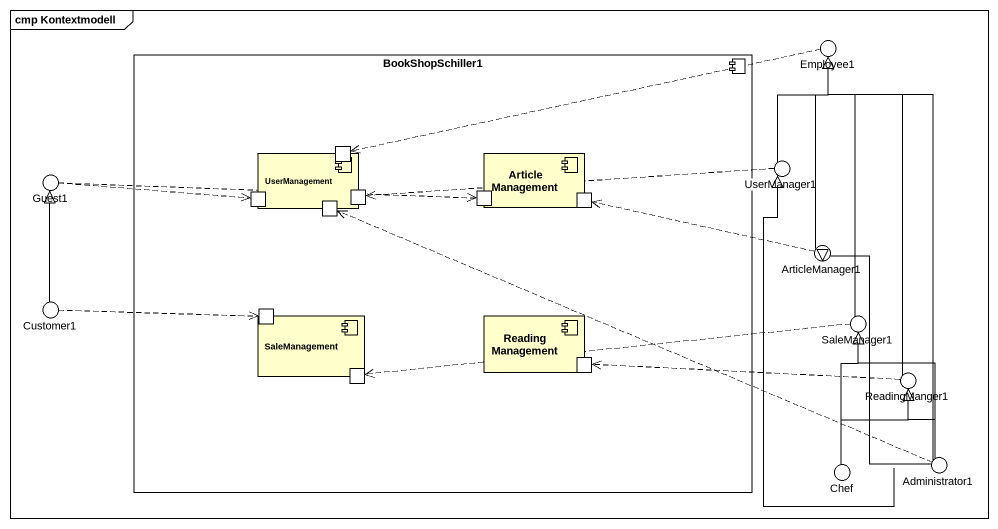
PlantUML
@startuml
mainframe cmp Kontextmodell
component BookShopSchiller1 {
  component UserManagement {
    port " " as port1
    port " " as port2
    port " " as port3
    port " " as port4
  }
  component ArticleManagement {
    port " " as port5
    port " " as port6
  }
  component SaleManagement {
    port " " as port7
    port " " as port8
  }
  component ReadingManagement {
    port " " as port9
  }
}
() Employee1
() UserManager1
() Guest1
() ArticleManager1
() Customer1
() SaleManager1
() ReadingManger1
() Chef
() Administrator1
Employee1 .left.> port1
UserManager1 -up-|> Employee1
UserManager1 .left.> port4
Guest1 .right.> port2
Guest1 .right.> port5
ArticleManager1 -up-|> Employee1
ArticleManager1 .left.> port6
Customer1 -up-|> Guest1
Customer1 .right.> port7
SaleManager1 -up-|> Employee1
SaleManager1 .left.> port8
ReadingManger1 -up-|> Employee1
ReadingManger1 .left.> port9
Chef -up-|> SaleManager1
Chef -up-|> ReadingManger1
Administrator1 -up-|> Employee1
Administrator1 -up-|> UserManager1
Administrator1 .left.> port3
Administrator1 -up-|> ArticleManager1
Administrator1 -up-|> SaleManager1
Administrator1 -up-|> ReadingManger1
@enduml
